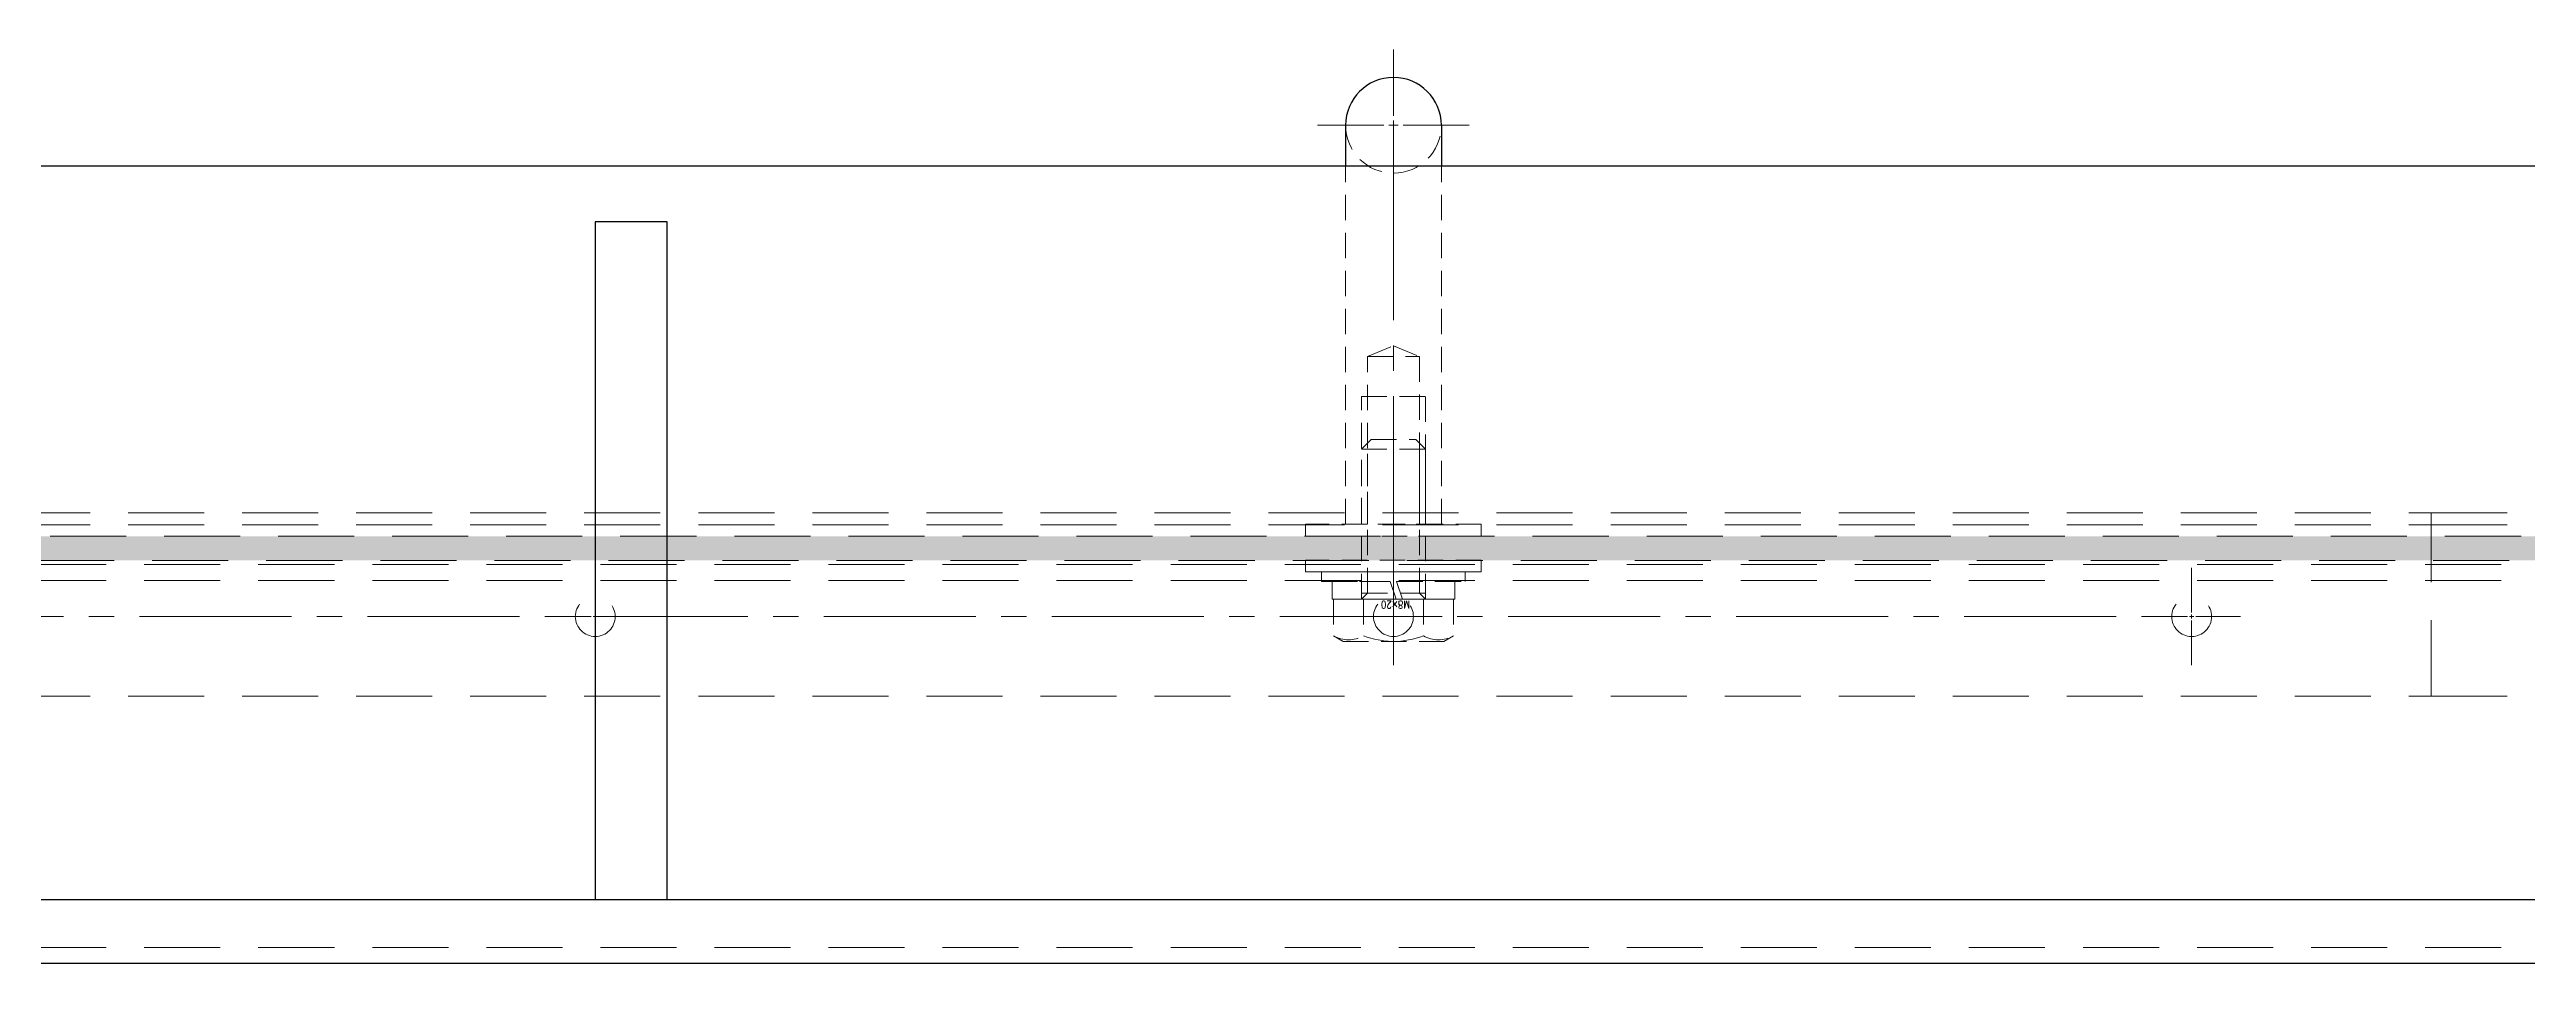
# Model space of a CAD drawing. Header units: millimetres. Extents: x 0 to 51411, y 0 to 16902.
# Drawn here: x 4461.1 to 4771.4, y 15800.9 to 15915.5 of the extents above; entities that cross this region are included whole.
import ezdxf

# ---------------------------------------------------------------- set-up
doc = ezdxf.new("R2010")
doc.units = ezdxf.units.MM
doc.linetypes.add('CENTER2', pattern=[28.575, 19.05, -3.175, 3.175, -3.175])
doc.linetypes.add('HIDDEN2', pattern=[4.7625, 3.175, -1.5875])
for name, color, linetype, lineweight in [('01_外形線', 7, 'Continuous', 25), ('03_かくれ線', 6, 'HIDDEN2', 13), ('04_中心線', 1, 'CENTER2', 9)]:
    doc.layers.add(name, color=color, linetype=linetype, lineweight=lineweight)
doc.styles.add('寸法用', font='simplex.shx', dxfattribs={"width": 0.8, "bigfont": '@extfont2.shx'})

# ---------------------------------------------------------------- blocks, each defined once
blk = doc.blocks.new('*U1517')
at = {"layer": '04_中心線', "color": 0, "linetype": 'CENTER2', "transparency": 16777216}
for p, q in [((0, 0.52), (0, 6.11)), ((-6.11, 0), (-0.52, 0)), ((0.52, 0), (6.11, 0)), ((0, -6.11), (0, -0.52))]:
    blk.add_line(p, q, dxfattribs=at)
at = {"layer": '04_中心線', "color": 0, "linetype": 'Continuous', "transparency": 16777216}
for p, q in [((-0.26, 0), (0.26, 0)), ((0, -0.26), (0, 0.26))]:
    blk.add_line(p, q, dxfattribs=at)
blk = doc.blocks.new('*U1519')
at = {"layer": '04_中心線', "color": 0, "linetype": 'CENTER2', "transparency": 16777216}
for p, q in [((0, 0.52), (0, 6.11)), ((-6.11, 0), (-0.52, 0)), ((0.52, 0), (6.11, 0)), ((0, -6.11), (0, -0.52))]:
    blk.add_line(p, q, dxfattribs=at)
at = {"layer": '04_中心線', "color": 0, "linetype": 'Continuous', "transparency": 16777216}
for p, q in [((-0.26, 0), (0.26, 0)), ((0, -0.26), (0, 0.26))]:
    blk.add_line(p, q, dxfattribs=at)
blk = doc.blocks.new('*U1518')
at = {"layer": '04_中心線', "color": 0, "linetype": 'CENTER2', "transparency": 16777216}
for p, q in [((0, 0.52), (0, 6.11)), ((-6.11, 0), (-0.52, 0)), ((0.52, 0), (6.11, 0)), ((0, -6.11), (0, -0.52))]:
    blk.add_line(p, q, dxfattribs=at)
at = {"layer": '04_中心線', "color": 0, "linetype": 'Continuous', "transparency": 16777216}
for p, q in [((-0.26, 0), (0.26, 0)), ((0, -0.26), (0, 0.26))]:
    blk.add_line(p, q, dxfattribs=at)
blk = doc.blocks.new('*U1564')
at = {"layer": '04_中心線', "color": 0, "linetype": 'CENTER2', "transparency": 16777216}
for p, q in [((0, 1.2), (0, 9.5)), ((-9.5, 0), (-1.2, 0)), ((1.2, 0), (9.5, 0)), ((0, -9.5), (0, -1.2))]:
    blk.add_line(p, q, dxfattribs=at)
at = {"layer": '04_中心線', "color": 0, "linetype": 'Continuous', "transparency": 16777216}
for p, q in [((-0.6, 0), (0.6, 0)), ((0, -0.6), (0, 0.6))]:
    blk.add_line(p, q, dxfattribs=at)

msp = doc.modelspace()

# ---------------------------------------------------------------- hatches: boundary and pattern name
at = {"layer": '03_かくれ線', "transparency": 33554495}
h = msp.add_hatch(color=256, dxfattribs=at)
h.dxf.hatch_style = 1
h.paths.add_polyline_path([(5426.467, 15854.494), (5426.467, 15851.494), (3432.467, 15851.389), (3432.467, 15854.389)])

# ---------------------------------------------------------------- linework, layer by layer
at = {"layer": '01_外形線'}
for p, q in [((4623.467, 15905.994), (4623.467, 15900.91)), ((4635.467, 15905.994), (4635.467, 15900.91))]:
    msp.add_line(p, q, dxfattribs=at)
at = {"layer": '01_外形線', "transparency": 33554534}
for p, q in [((3429.467, 15900.91), (5429.467, 15900.91)), ((4538.467, 15893.91), (4529.467, 15893.91)), ((4529.467, 15893.91), (4529.467, 15808.91)), ((4538.467, 15808.91), (4538.467, 15893.91)), ((5429.467, 15808.91), (3429.467, 15808.91)), ((5429.467, 15800.91), (3429.467, 15800.91))]:
    msp.add_line(p, q, dxfattribs=at)
at = {"layer": '01_外形線'}
msp.add_arc((4629.467, 15905.994), 6, 0, 180, dxfattribs=at)
at = {"layer": '03_かくれ線'}
for p, q in [((4623.467, 15855.994), (4623.467, 15900.91)), ((4635.467, 15855.994), (4635.467, 15900.91)), ((4635.467, 15855.994), (4623.467, 15855.994))]:
    msp.add_line(p, q, dxfattribs=at)
at = {"layer": '03_かくれ線', "ltscale": 3}
for p, q in [((4099.467, 15857.41), (4759.467, 15857.41)), ((4759.467, 15834.41), (4759.467, 15857.41)), ((4759.467, 15857.41), (5419.467, 15857.41)), ((4759.467, 15834.41), (4759.467, 15857.41)), ((4099.467, 15855.91), (4759.467, 15855.91)), ((4759.467, 15855.91), (5419.467, 15855.91)), ((5425.467, 15850.91), (3433.467, 15850.91)), ((5425.467, 15848.91), (3433.467, 15848.91)), ((4099.467, 15834.41), (4759.467, 15834.41)), ((4759.467, 15834.41), (5419.467, 15834.41)), ((5425.467, 15802.91), (3433.467, 15802.91)), ((5425.467, 15800.91), (3433.467, 15800.91))]:
    msp.add_line(p, q, dxfattribs=at)
at = {"layer": '03_かくれ線'}
for points in [[(4626.217, 15876.994), (4629.467, 15878.34), (4632.717, 15876.994)], [(4626.217, 15855.994), (4626.217, 15876.994), (4632.717, 15876.994), (4632.717, 15855.994)], [(4625.467, 15855.994), (4625.467, 15871.994), (4633.467, 15871.994), (4633.467, 15855.994)], [(4625.467, 15865.394), (4626.667, 15866.594)], [(4626.667, 15866.594), (4632.267, 15866.594)], [(4633.467, 15865.394), (4632.267, 15866.594)], [(4625.467, 15865.394), (4633.467, 15865.394)], [(4625.467, 15846.594), (4625.467, 15865.394)], [(4626.217, 15847.344), (4626.217, 15866.144)], [(4632.717, 15847.344), (4632.717, 15866.144)], [(4633.467, 15846.594), (4633.467, 15865.394)], [(4621.767, 15848.794), (4629.067, 15848.794)], [(4621.767, 15848.794), (4621.767, 15846.594)], [(4629.067, 15848.794), (4629.795, 15846.594)], [(4629.867, 15848.794), (4637.167, 15848.794)], [(4629.867, 15848.794), (4630.595, 15846.594)], [(4637.167, 15846.594), (4637.167, 15848.794)], [(4621.767, 15846.594), (4629.795, 15846.594)], [(4636.972, 15846.594), (4621.961, 15846.594)], [(4621.961, 15846.594), (4621.961, 15841.99)], [(4621.961, 15846.594), (4636.972, 15846.594)], [(4633.467, 15847.344), (4625.467, 15847.344)], [(4626.217, 15847.344), (4625.467, 15846.594)], [(4625.714, 15846.594), (4625.714, 15841.99)], [(4630.595, 15846.594), (4637.167, 15846.594)], [(4632.717, 15847.344), (4633.467, 15846.594)], [(4633.22, 15846.594), (4633.22, 15841.99)], [(4636.972, 15846.594), (4636.972, 15841.99)], [(4621.961, 15841.99), (4623.167, 15841.294)], [(4636.972, 15841.99), (4635.767, 15841.294)], [(4623.167, 15841.294), (4635.767, 15841.294)]]:
    msp.add_lwpolyline(points, dxfattribs=at)
at = {"layer": '03_かくれ線', "ltscale": 3}
msp.add_lwpolyline([(3432.467, 15851.494), (3432.467, 15854.494), (5426.467, 15854.494), (5426.467, 15851.494), (3432.467, 15851.33)], dxfattribs=at)
at = {"layer": '03_かくれ線'}
for points in [[(4618.467, 15854.494), (4640.467, 15854.494), (4640.467, 15855.994), (4618.467, 15855.994)], [(4618.467, 15849.994), (4640.467, 15849.994), (4640.467, 15851.494), (4618.467, 15851.494)], [(4638.467, 15849.994), (4620.467, 15849.994), (4620.467, 15848.794), (4638.467, 15848.794)]]:
    msp.add_lwpolyline(points, close=True, dxfattribs=at)
for points in [[(4621.961, 15841.99, 0.2679491), (4625.714, 15841.99)], [(4625.714, 15841.99, 0.1854692), (4633.22, 15841.99)], [(4633.22, 15841.99, 0.2679491), (4636.972, 15841.99)]]:
    msp.add_lwpolyline(points, format="xyb", dxfattribs=at)
at = {"layer": '03_かくれ線', "ltscale": 3}
for centre in [(4529.467, 15844.41), (4629.467, 15844.41), (4729.467, 15844.41)]:
    msp.add_circle(centre, 2.5, dxfattribs=at)
at = {"layer": '03_かくれ線'}
msp.add_arc((4629.467, 15905.994), 6, 180, 0, dxfattribs=at)
at = {"layer": '04_中心線'}
for p, q in [((4629.467, 15852.994), (4629.467, 15905.994)), ((4129.467, 15844.41), (4729.467, 15844.41))]:
    msp.add_line(p, q, dxfattribs=at)
msp.add_lwpolyline([(4629.467, 15841.294), (4629.467, 15866.594)], dxfattribs=at)

# ---------------------------------------------------------------- block references
at = {"layer": '04_中心線', "linetype": 'CENTER2', "rotation": 89.99999999999999}
msp.add_blockref('*U1564', (4629.467, 15905.994), dxfattribs=at)
at = {"layer": '04_中心線', "linetype": 'CENTER2'}
for name, p in [('*U1517', (4529.467, 15844.41)), ('*U1519', (4629.467, 15844.41)), ('*U1518', (4729.467, 15844.41))]:
    msp.add_blockref(name, p, dxfattribs=at)

# ---------------------------------------------------------------- texts
at = {"layer": '03_かくれ線', "style": '寸法用', "width": 0.8}
msp.add_text('M8×20', height=1, rotation=180, dxfattribs=at).set_placement((4631.53, 15846.394))

doc.saveas('drawing.dxf')
